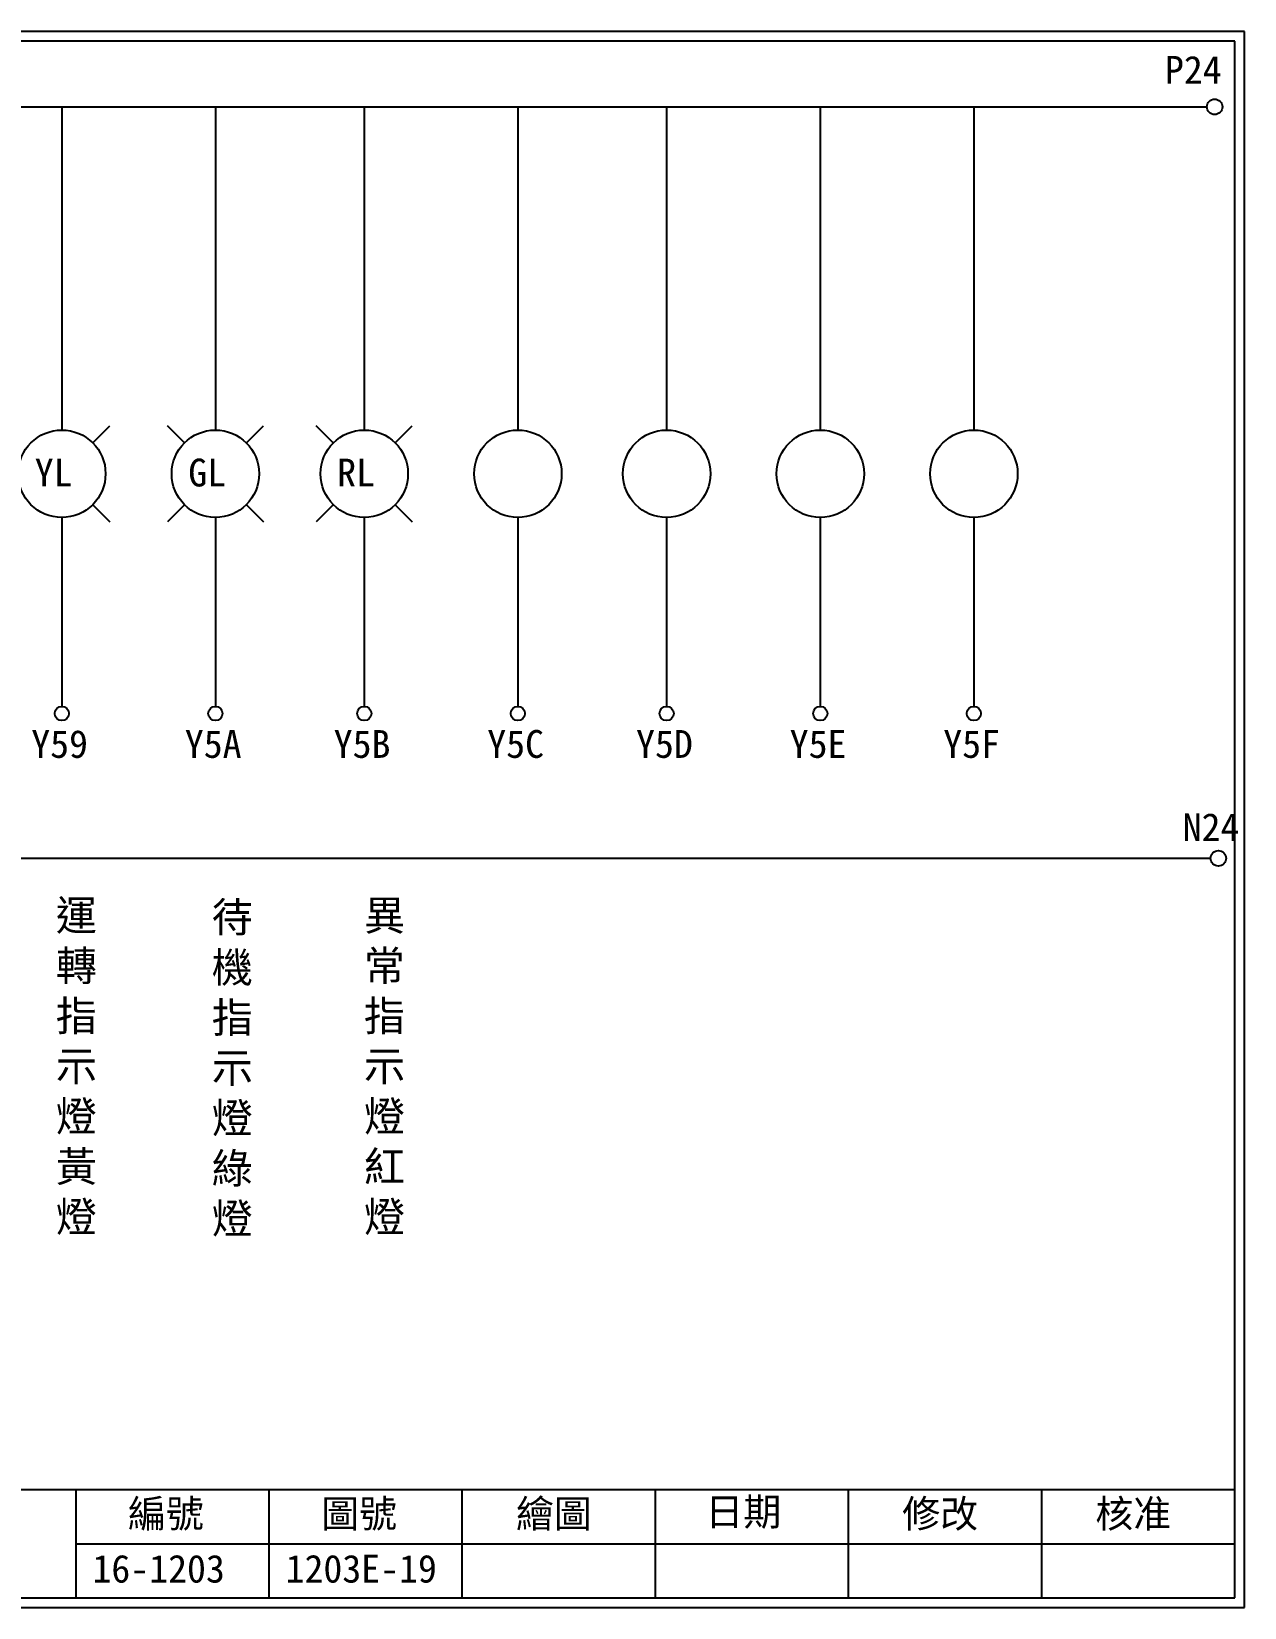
# Model space of a CAD drawing. Extents: x 926 to 1213, y 3 to 207.
# Drawn here: x 1055.7 to 1212.7, y 3 to 207 of the extents above; entities that cross this region are included whole.
import ezdxf

# ---------------------------------------------------------------- set-up
doc = ezdxf.new("R2010")
doc.units = 0
doc.layers.get('0').update_dxf_attribs({"linetype": 'CONTINUOUS'})
doc.layers.add('圖框層', color=7, linetype='CONTINUOUS')
doc.layers.add('標尺寸層', color=3, linetype='CONTINUOUS')
doc.styles.add('CNS', font='romanc.shx', dxfattribs={"bigfont": 'chineset.shx'})
doc.styles.add('STSL', font='kaiu.ttf')

msp = doc.modelspace()

# ---------------------------------------------------------------- linework, layer by layer
for centre in [(1208.88, 197.22), (1209.36, 99.96)]:
    msp.add_circle(centre, 1)
at = {"layer": '圖框層', "color": 7}
for p, q in [((1212.74, 206.97), (925.74, 206.97)), ((1212.74, 3), (1212.74, 206.97)), ((1211.49, 205.72), (926.99, 205.72)), ((1211.49, 4.25), (1211.49, 205.72)), ((926.99, 18.25), (1211.49, 18.25)), ((1061.49, 4.25), (1061.49, 18.25)), ((1086.49, 4.25), (1086.49, 18.25)), ((1111.49, 4.25), (1111.49, 18.25)), ((1136.49, 4.25), (1136.49, 18.25)), ((1161.49, 4.25), (1161.49, 18.25)), ((1186.49, 4.25), (1186.49, 18.25)), ((1061.49, 11.25), (1211.49, 11.25)), ((926.99, 4.25), (1211.49, 4.25)), ((925.74, 3), (1212.74, 3))]:
    msp.add_line(p, q, dxfattribs=at)
at = {"layer": '標尺寸層', "color": 7}
for p, q in [((930.28, 197.22), (1207.88, 197.22)), ((1059.65, 197.22), (1059.65, 155.39)), ((1079.53, 197.22), (1079.53, 155.39)), ((1098.8, 197.22), (1098.8, 155.39)), ((1118.68, 197.22), (1118.68, 155.39)), ((1137.94, 197.22), (1137.94, 155.39)), ((1157.83, 197.22), (1157.83, 155.39)), ((1177.71, 197.22), (1177.71, 155.39)), ((1059.65, 144.07), (1059.65, 119.62)), ((1079.53, 144.07), (1079.53, 119.62)), ((1098.8, 144.07), (1098.8, 119.62)), ((1118.68, 144.07), (1118.68, 119.62)), ((1137.94, 144.07), (1137.94, 119.62)), ((1157.83, 144.07), (1157.83, 119.62)), ((1177.71, 144.07), (1177.71, 119.62)), ((930.49, 99.96), (1208.36, 99.96))]:
    msp.add_line(p, q, dxfattribs=at)
at = {"layer": '標尺寸層'}
for p, q in [((1063.65, 153.73), (1065.87, 155.95)), ((1075.53, 153.73), (1073.31, 155.95)), ((1083.54, 153.73), (1085.76, 155.95)), ((1094.79, 153.73), (1092.57, 155.95)), ((1102.8, 153.73), (1105.02, 155.95)), ((1063.65, 145.73), (1065.87, 143.5)), ((1075.53, 145.73), (1073.31, 143.5)), ((1083.54, 145.73), (1085.76, 143.5)), ((1094.79, 145.73), (1092.57, 143.5)), ((1102.8, 145.73), (1105.02, 143.5))]:
    msp.add_line(p, q, dxfattribs=at)
at = {"layer": '標尺寸層', "color": 7}
for centre, radius in [((1059.65, 149.73), 5.66), ((1079.53, 149.73), 5.66), ((1098.8, 149.73), 5.66), ((1118.68, 149.73), 5.66), ((1137.94, 149.73), 5.66), ((1157.83, 149.73), 5.66), ((1177.71, 149.73), 5.66), ((1059.65, 118.7), 0.92), ((1079.53, 118.7), 0.92), ((1098.8, 118.7), 0.92), ((1118.68, 118.7), 0.92), ((1137.94, 118.7), 0.92), ((1157.83, 118.7), 0.92), ((1177.71, 118.7), 0.92)]:
    msp.add_circle(centre, radius, dxfattribs=at)

# ---------------------------------------------------------------- texts
at = {"layer": '圖框層', "color": 4, "style": 'STSL'}
for s, p in [('P24', (1202.44, 200.22)), ('YL', (1056.14, 148.09)), ('GL', (1076.02, 148.09)), ('RL', (1095.29, 148.09)), ('Y59', (1055.69, 112.96)), ('Y5A', (1075.57, 112.96)), ('Y5B', (1094.84, 112.96)), ('Y5C', (1114.72, 112.96)), ('Y5D', (1133.98, 112.96)), ('Y5E', (1153.87, 112.96)), ('Y5F', (1173.75, 112.96)), ('N24', (1204.74, 102.2)), ('編號', (1068.21, 13.34)), ('圖號', (1093.21, 13.34)), ('繪圖', (1118.44, 13.34)), ('日期', (1142.96, 13.59)), ('修改', (1168.44, 13.34)), ('核准', (1193.44, 13.34)), ('16-1203', (1063.61, 6.22)), ('1203E-19', (1088.61, 6.22))]:
    msp.add_text(s, height=3.6, dxfattribs=at).set_placement(p)
at = {"layer": '標尺寸層', "color": 7, "char_height": 3.9, "width": 2.8481, "attachment_point": 5, "style": 'CNS'}
for s, insert in [('{\\fDFKai-SB|b0|i0|c136|p65;運轉指示燈黃燈}', (1061.53, 72.86)), ('{\\fDFKai-SB|b0|i0|c136|p65;待機指示燈綠燈}', (1081.72, 72.64)), ('{\\fDFKai-SB|b0|i0|c136|p65;異常指示燈紅燈}', (1101.42, 72.86))]:
    msp.add_mtext(s, dxfattribs=dict(at, insert=insert))

doc.saveas('drawing.dxf')
